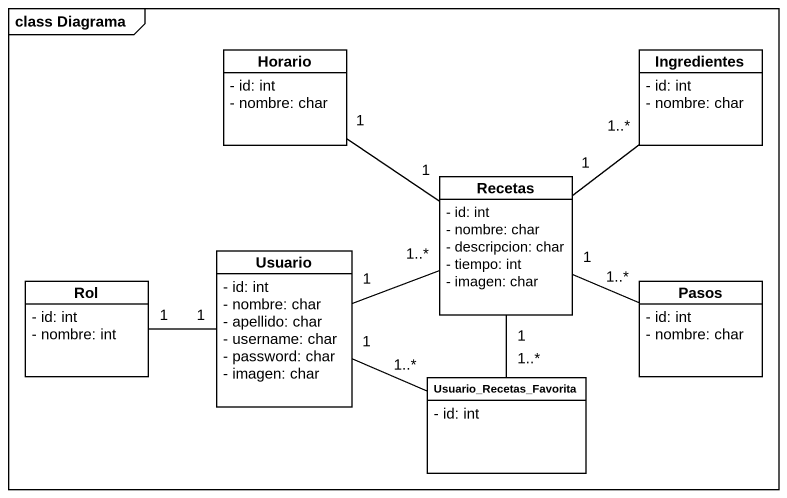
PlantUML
@startuml
mainframe class Diagrama
hide circle
hide empty members
skinparam classAttributeIconSize 0
class Horario {
  - id: int
  - nombre: char
}
class Ingredientes {
  - id: int
  - nombre: char
}
class Recetas {
  - id: int
  - nombre: char
  - descripcion: char
  - tiempo: int
  - imagen: char
}
class Usuario {
  - id: int
  - nombre: char
  - apellido: char
  - username: char
  - password: char
  - imagen: char
}
class Rol {
  - id: int
  - nombre: int
}
class Pasos {
  - id: int
  - nombre: char
}
class Usuario_Recetas_Favorita {
  - id: int
}
Recetas "1" -up- "1" Horario
Recetas "1" -up- "1..*" Ingredientes
Recetas "1..*" -left- "1" Usuario
Recetas "1" -right- "1..*" Pasos
Usuario "1" -left- "1" Rol
Usuario "1" -right- "1..*" Usuario_Recetas_Favorita
Usuario_Recetas_Favorita "1..*" -up- "1" Recetas
@enduml
